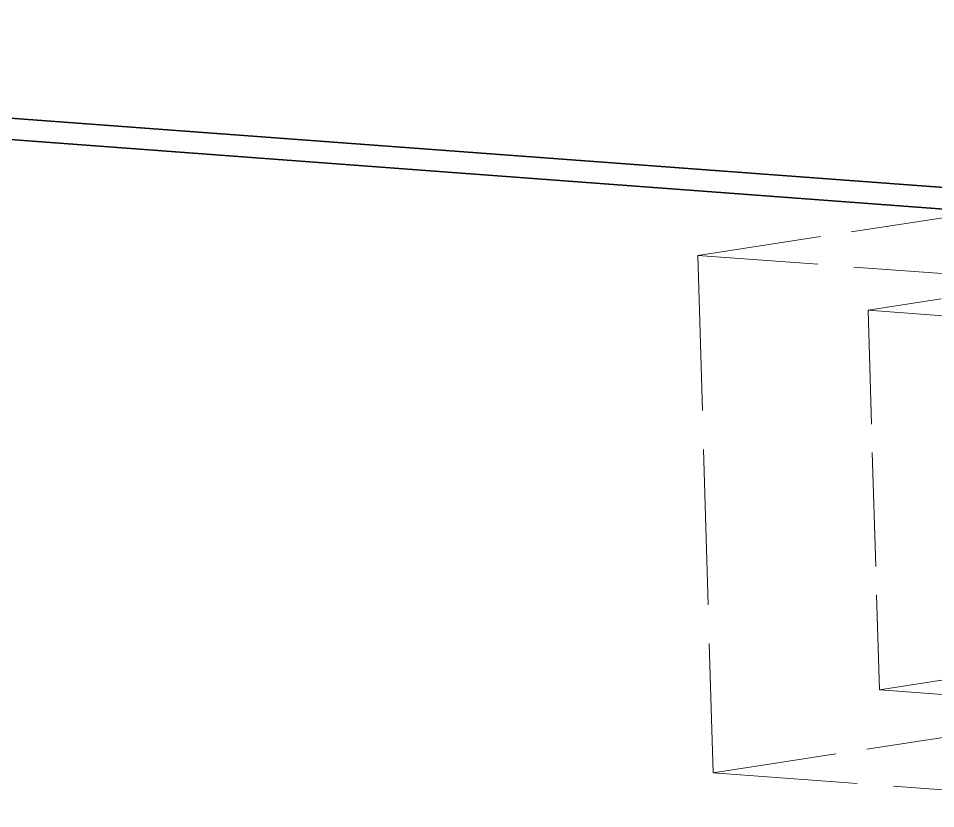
# Model space of a CAD drawing. Extents: x 23 to 417, y 3 to 294.
# Drawn here: x 374.27 to 379.56, y 151.74 to 156.29 of the extents above; entities that cross this region are included whole.
import ezdxf

# ---------------------------------------------------------------- set-up
doc = ezdxf.new("R2010")
doc.units = 0
doc.linetypes.add('DASHED', pattern=[15, 12, -3])
doc.layers.get('0').update_dxf_attribs({"lineweight": 13})

# ---------------------------------------------------------------- blocks, each defined once
blk = doc.blocks.new('BLOCK3535')
at = {"color": 7, "lineweight": 35}
for p, q in [((28.498, 47.929), (67.977, 44.99)), ((27.531, 47.755), (66.899, 44.824))]:
    blk.add_line(p, q, dxfattribs=at)
at = {"color": 7, "linetype": 'DASHED', "lineweight": 13, "ltscale": 0.119324}
for p, q in [((51.84, 45.2), (56.558, 45.925)), ((52.017, 39.242), (56.734, 39.966))]:
    blk.add_line(p, q, dxfattribs=at)
at = {"color": 7, "linetype": 'DASHED', "lineweight": 13, "ltscale": 0.138795}
for p, q in [((57.377, 44.788), (51.84, 45.2)), ((52.017, 39.242), (57.553, 38.829))]:
    blk.add_line(p, q, dxfattribs=at)
at = {"color": 7, "linetype": 'DASHED', "lineweight": 13, "ltscale": 0.149031}
blk.add_line((51.84, 45.2), (52.017, 39.242), dxfattribs=at)
at = {"color": 7, "linetype": 'DASHED', "lineweight": 13, "ltscale": 0.085231}
for p, q in [((57.172, 45.087), (53.802, 44.569)), ((57.301, 40.717), (53.932, 40.199))]:
    blk.add_line(p, q, dxfattribs=at)
at = {"color": 7, "linetype": 'DASHED', "lineweight": 13, "ltscale": 0.109289}
blk.add_line((53.802, 44.569), (53.932, 40.199), dxfattribs=at)
at = {"color": 7, "linetype": 'DASHED', "lineweight": 13, "ltscale": 0.109185}
for p, q in [((58.158, 44.245), (53.802, 44.569)), ((53.932, 40.199), (58.287, 39.875))]:
    blk.add_line(p, q, dxfattribs=at)

msp = doc.modelspace()

# ---------------------------------------------------------------- block references
at = {"lineweight": 0, "xscale": 0.5, "yscale": 0.5, "zscale": 0.5}
msp.add_blockref('BLOCK3535', (352.2652, 132.3303), dxfattribs=at)

doc.saveas('drawing.dxf')
